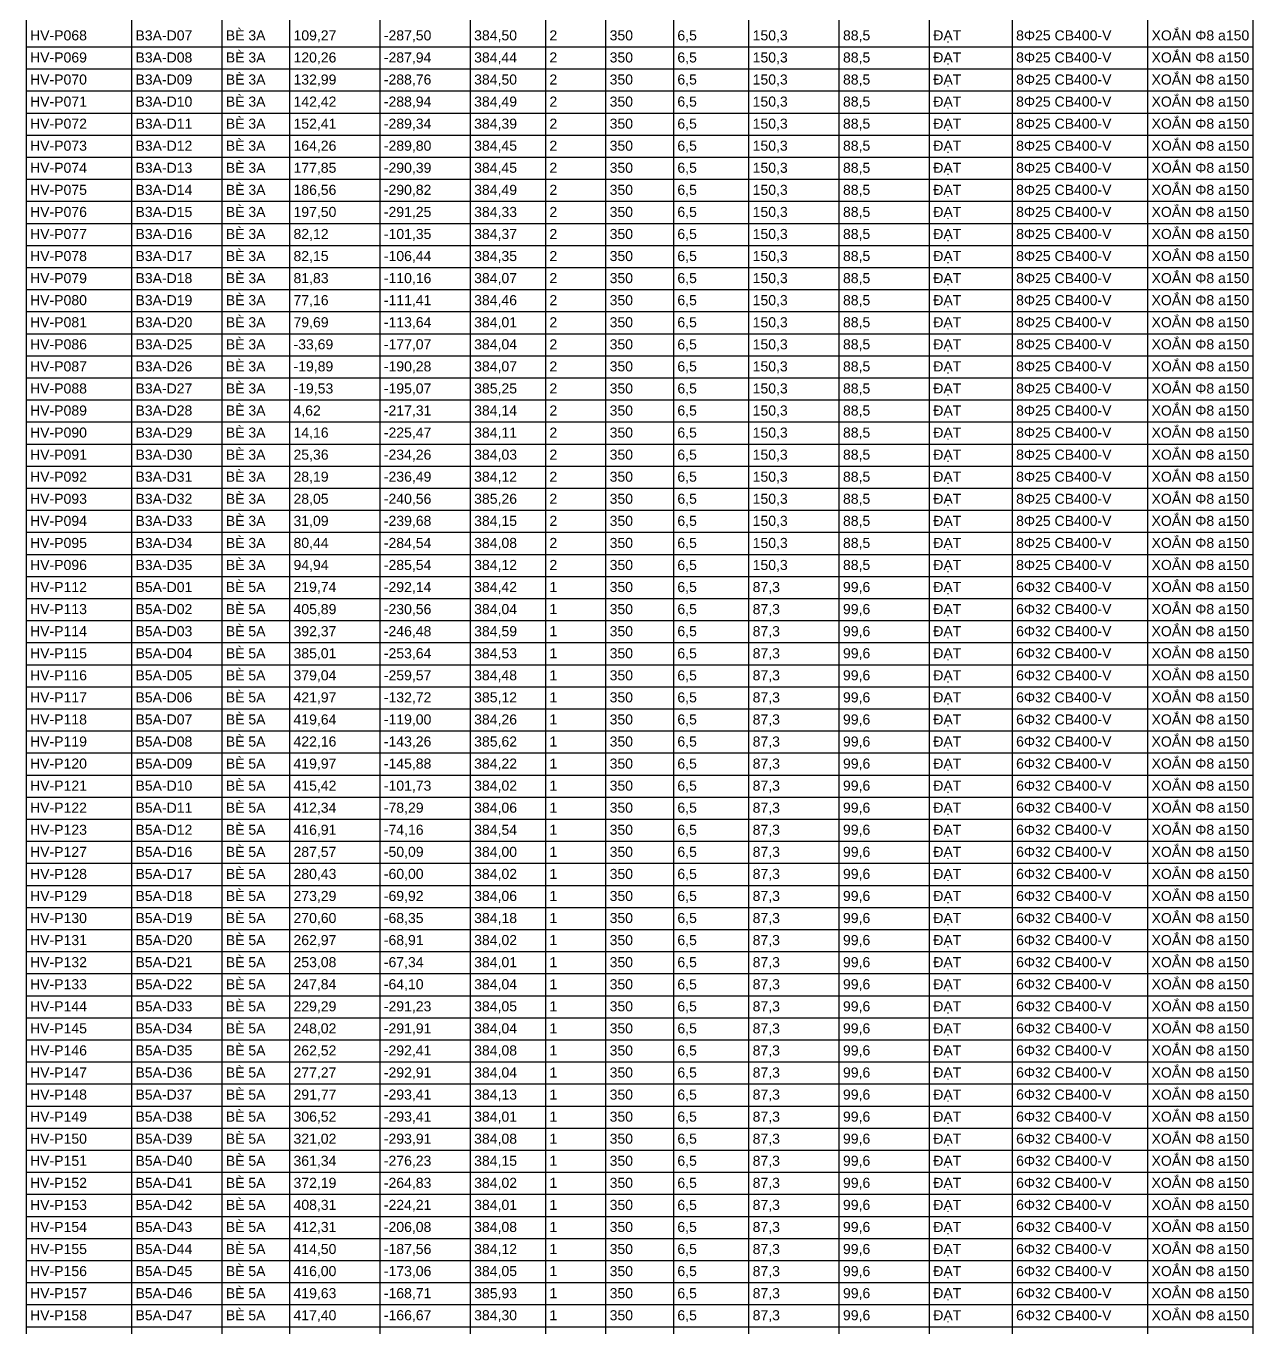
# Model space of a CAD drawing. Header units: metres. Extents: x -250 to 1222, y -294 to 420.
# Drawn here: x 492.8 to 639.5, y 107.8 to 263.5 of the extents above; entities that cross this region are included whole.
import ezdxf

# ---------------------------------------------------------------- set-up
doc = ezdxf.new("R2010")
doc.units = ezdxf.units.M
doc.layers.add('07_BANG_THONG_KE_COC_BO', color=7, linetype='Continuous')
doc.styles.add('VN', font='arial.ttf')

msp = doc.modelspace()

# ---------------------------------------------------------------- linework, layer by layer
at = {"layer": '07_BANG_THONG_KE_COC_BO'}
for p, q in [((492.77, 406.248), (492.77, -206.232)), ((505.37, 406.248), (505.37, -206.232)), ((516.17, 406.248), (516.17, -206.232)), ((524.27, 406.248), (524.27, -206.232)), ((535.07, 406.248), (535.07, -206.232)), ((545.87, 406.248), (545.87, -206.232)), ((554.87, 406.248), (554.87, -206.232)), ((562.07, 406.248), (562.07, -206.232)), ((570.17, 406.248), (570.17, -206.232)), ((579.17, 406.248), (579.17, -206.232)), ((589.97, 406.248), (589.97, -206.232)), ((600.77, 406.248), (600.77, -206.232)), ((610.67, 406.248), (610.67, -206.232)), ((626.87, 406.248), (626.87, -206.232)), ((639.47, 406.248), (639.47, -206.232)), ((492.77, 261.048), (639.47, 261.048)), ((492.77, 258.408), (639.47, 258.408)), ((492.77, 255.768), (639.47, 255.768)), ((492.77, 253.128), (639.47, 253.128)), ((492.77, 250.488), (639.47, 250.488)), ((492.77, 247.848), (639.47, 247.848)), ((492.77, 245.208), (639.47, 245.208)), ((492.77, 242.568), (639.47, 242.568)), ((492.77, 239.928), (639.47, 239.928)), ((492.77, 237.288), (639.47, 237.288)), ((492.77, 234.648), (639.47, 234.648)), ((492.77, 232.008), (639.47, 232.008)), ((492.77, 229.368), (639.47, 229.368)), ((492.77, 226.728), (639.47, 226.728)), ((492.77, 224.088), (639.47, 224.088)), ((492.77, 221.448), (639.47, 221.448)), ((492.77, 218.808), (639.47, 218.808)), ((492.77, 216.168), (639.47, 216.168)), ((492.77, 213.528), (639.47, 213.528)), ((492.77, 210.888), (639.47, 210.888)), ((492.77, 208.248), (639.47, 208.248)), ((492.77, 205.608), (639.47, 205.608)), ((492.77, 202.968), (639.47, 202.968)), ((492.77, 200.328), (639.47, 200.328)), ((492.77, 197.688), (639.47, 197.688)), ((492.77, 195.048), (639.47, 195.048)), ((492.77, 192.408), (639.47, 192.408)), ((492.77, 189.768), (639.47, 189.768)), ((492.77, 187.128), (639.47, 187.128)), ((492.77, 184.488), (639.47, 184.488)), ((492.77, 181.848), (639.47, 181.848)), ((492.77, 179.208), (639.47, 179.208)), ((492.77, 176.568), (639.47, 176.568)), ((492.77, 173.928), (639.47, 173.928)), ((492.77, 171.288), (639.47, 171.288)), ((492.77, 168.648), (639.47, 168.648)), ((492.77, 166.008), (639.47, 166.008)), ((492.77, 163.368), (639.47, 163.368)), ((492.77, 160.728), (639.47, 160.728)), ((492.77, 158.088), (639.47, 158.088)), ((492.77, 155.448), (639.47, 155.448)), ((492.77, 152.808), (639.47, 152.808)), ((492.77, 150.168), (639.47, 150.168)), ((492.77, 147.528), (639.47, 147.528)), ((492.77, 144.888), (639.47, 144.888)), ((492.77, 142.248), (639.47, 142.248)), ((492.77, 139.608), (639.47, 139.608)), ((492.77, 136.968), (639.47, 136.968)), ((492.77, 134.328), (639.47, 134.328)), ((492.77, 131.688), (639.47, 131.688)), ((492.77, 129.048), (639.47, 129.048)), ((492.77, 126.408), (639.47, 126.408)), ((492.77, 123.768), (639.47, 123.768)), ((492.77, 121.128), (639.47, 121.128)), ((492.77, 118.488), (639.47, 118.488)), ((492.77, 115.848), (639.47, 115.848)), ((492.77, 113.208), (639.47, 113.208)), ((492.77, 110.568), (639.47, 110.568)), ((492.77, 107.928), (639.47, 107.928))]:
    msp.add_line(p, q, dxfattribs=at)

# ---------------------------------------------------------------- texts
at = {"layer": '07_BANG_THONG_KE_COC_BO', "style": 'VN'}
for s, p in [('BÈ 3A', (516.65, 261.816)), ('XOẮN Φ8 a150', (627.35, 261.816)), ('HV-P068', (493.25, 261.816)), ('B3A-D07', (505.85, 261.816)), ('109,27', (524.75, 261.816)), ('-287,50', (535.55, 261.816)), ('384,50', (546.35, 261.816)), ('2', (555.35, 261.816)), ('350', (562.55, 261.816)), ('6,5', (570.65, 261.816)), ('150,3', (579.65, 261.816)), ('88,5', (590.45, 261.816)), ('ĐẠT', (601.25, 261.816)), ('8Φ25 CB400-V', (611.15, 261.816)), ('HV-P069', (493.25, 259.176)), ('B3A-D08', (505.85, 259.176)), ('BÈ 3A', (516.65, 259.176)), ('120,26', (524.75, 259.176)), ('-287,94', (535.55, 259.176)), ('384,44', (546.35, 259.176)), ('2', (555.35, 259.176)), ('350', (562.55, 259.176)), ('6,5', (570.65, 259.176)), ('150,3', (579.65, 259.176)), ('88,5', (590.45, 259.176)), ('ĐẠT', (601.25, 259.176)), ('8Φ25 CB400-V', (611.15, 259.176)), ('XOẮN Φ8 a150', (627.35, 259.176)), ('HV-P070', (493.25, 256.536)), ('B3A-D09', (505.85, 256.536)), ('BÈ 3A', (516.65, 256.536)), ('132,99', (524.75, 256.536)), ('-288,76', (535.55, 256.536)), ('384,50', (546.35, 256.536)), ('2', (555.35, 256.536)), ('350', (562.55, 256.536)), ('6,5', (570.65, 256.536)), ('150,3', (579.65, 256.536)), ('88,5', (590.45, 256.536)), ('ĐẠT', (601.25, 256.536)), ('8Φ25 CB400-V', (611.15, 256.536)), ('XOẮN Φ8 a150', (627.35, 256.536)), ('XOẮN Φ8 a150', (627.35, 253.896)), ('HV-P071', (493.25, 253.896)), ('B3A-D10', (505.85, 253.896)), ('BÈ 3A', (516.65, 253.896)), ('142,42', (524.75, 253.896)), ('-288,94', (535.55, 253.896)), ('384,49', (546.35, 253.896)), ('2', (555.35, 253.896)), ('350', (562.55, 253.896)), ('6,5', (570.65, 253.896)), ('150,3', (579.65, 253.896)), ('88,5', (590.45, 253.896)), ('ĐẠT', (601.25, 253.896)), ('8Φ25 CB400-V', (611.15, 253.896)), ('HV-P072', (493.25, 251.256)), ('B3A-D11', (505.85, 251.256)), ('BÈ 3A', (516.65, 251.256)), ('152,41', (524.75, 251.256)), ('-289,34', (535.55, 251.256)), ('384,39', (546.35, 251.256)), ('2', (555.35, 251.256)), ('350', (562.55, 251.256)), ('6,5', (570.65, 251.256)), ('150,3', (579.65, 251.256)), ('88,5', (590.45, 251.256)), ('ĐẠT', (601.25, 251.256)), ('8Φ25 CB400-V', (611.15, 251.256)), ('XOẮN Φ8 a150', (627.35, 251.256)), ('HV-P073', (493.25, 248.616)), ('B3A-D12', (505.85, 248.616)), ('BÈ 3A', (516.65, 248.616)), ('164,26', (524.75, 248.616)), ('-289,80', (535.55, 248.616)), ('384,45', (546.35, 248.616)), ('2', (555.35, 248.616)), ('350', (562.55, 248.616)), ('6,5', (570.65, 248.616)), ('150,3', (579.65, 248.616)), ('88,5', (590.45, 248.616)), ('ĐẠT', (601.25, 248.616)), ('8Φ25 CB400-V', (611.15, 248.616)), ('XOẮN Φ8 a150', (627.35, 248.616)), ('HV-P074', (493.25, 245.976)), ('B3A-D13', (505.85, 245.976)), ('BÈ 3A', (516.65, 245.976)), ('177,85', (524.75, 245.976)), ('-290,39', (535.55, 245.976)), ('384,45', (546.35, 245.976)), ('2', (555.35, 245.976)), ('350', (562.55, 245.976)), ('6,5', (570.65, 245.976)), ('150,3', (579.65, 245.976)), ('88,5', (590.45, 245.976)), ('ĐẠT', (601.25, 245.976)), ('8Φ25 CB400-V', (611.15, 245.976)), ('XOẮN Φ8 a150', (627.35, 245.976)), ('HV-P075', (493.25, 243.336)), ('B3A-D14', (505.85, 243.336)), ('BÈ 3A', (516.65, 243.336)), ('186,56', (524.75, 243.336)), ('-290,82', (535.55, 243.336)), ('384,49', (546.35, 243.336)), ('2', (555.35, 243.336)), ('350', (562.55, 243.336)), ('6,5', (570.65, 243.336)), ('150,3', (579.65, 243.336)), ('88,5', (590.45, 243.336)), ('8Φ25 CB400-V', (611.15, 243.336)), ('XOẮN Φ8 a150', (627.35, 243.336)), ('ĐẠT', (601.25, 243.336)), ('HV-P076', (493.25, 240.696)), ('B3A-D15', (505.85, 240.696)), ('BÈ 3A', (516.65, 240.696)), ('197,50', (524.75, 240.696)), ('-291,25', (535.55, 240.696)), ('384,33', (546.35, 240.696)), ('2', (555.35, 240.696)), ('350', (562.55, 240.696)), ('6,5', (570.65, 240.696)), ('150,3', (579.65, 240.696)), ('88,5', (590.45, 240.696)), ('ĐẠT', (601.25, 240.696)), ('8Φ25 CB400-V', (611.15, 240.696)), ('XOẮN Φ8 a150', (627.35, 240.696)), ('HV-P077', (493.25, 238.056)), ('B3A-D16', (505.85, 238.056)), ('BÈ 3A', (516.65, 238.056)), ('82,12', (524.75, 238.056)), ('-101,35', (535.55, 238.056)), ('384,37', (546.35, 238.056)), ('2', (555.35, 238.056)), ('350', (562.55, 238.056)), ('6,5', (570.65, 238.056)), ('150,3', (579.65, 238.056)), ('88,5', (590.45, 238.056)), ('ĐẠT', (601.25, 238.056)), ('8Φ25 CB400-V', (611.15, 238.056)), ('XOẮN Φ8 a150', (627.35, 238.056)), ('BÈ 3A', (516.65, 235.416)), ('XOẮN Φ8 a150', (627.35, 235.416)), ('HV-P078', (493.25, 235.416)), ('B3A-D17', (505.85, 235.416)), ('82,15', (524.75, 235.416)), ('-106,44', (535.55, 235.416)), ('384,35', (546.35, 235.416)), ('2', (555.35, 235.416)), ('350', (562.55, 235.416)), ('6,5', (570.65, 235.416)), ('150,3', (579.65, 235.416)), ('88,5', (590.45, 235.416)), ('ĐẠT', (601.25, 235.416)), ('8Φ25 CB400-V', (611.15, 235.416)), ('HV-P079', (493.25, 232.776)), ('B3A-D18', (505.85, 232.776)), ('BÈ 3A', (516.65, 232.776)), ('81,83', (524.75, 232.776)), ('-110,16', (535.55, 232.776)), ('384,07', (546.35, 232.776)), ('2', (555.35, 232.776)), ('350', (562.55, 232.776)), ('6,5', (570.65, 232.776)), ('150,3', (579.65, 232.776)), ('88,5', (590.45, 232.776)), ('ĐẠT', (601.25, 232.776)), ('8Φ25 CB400-V', (611.15, 232.776)), ('XOẮN Φ8 a150', (627.35, 232.776)), ('HV-P080', (493.25, 230.136)), ('B3A-D19', (505.85, 230.136)), ('BÈ 3A', (516.65, 230.136)), ('77,16', (524.75, 230.136)), ('-111,41', (535.55, 230.136)), ('384,46', (546.35, 230.136)), ('2', (555.35, 230.136)), ('350', (562.55, 230.136)), ('6,5', (570.65, 230.136)), ('150,3', (579.65, 230.136)), ('88,5', (590.45, 230.136)), ('ĐẠT', (601.25, 230.136)), ('8Φ25 CB400-V', (611.15, 230.136)), ('XOẮN Φ8 a150', (627.35, 230.136)), ('BÈ 3A', (516.65, 227.496)), ('XOẮN Φ8 a150', (627.35, 227.496)), ('HV-P081', (493.25, 227.496)), ('B3A-D20', (505.85, 227.496)), ('79,69', (524.75, 227.496)), ('-113,64', (535.55, 227.496)), ('384,01', (546.35, 227.496)), ('2', (555.35, 227.496)), ('350', (562.55, 227.496)), ('6,5', (570.65, 227.496)), ('150,3', (579.65, 227.496)), ('88,5', (590.45, 227.496)), ('ĐẠT', (601.25, 227.496)), ('8Φ25 CB400-V', (611.15, 227.496)), ('HV-P086', (493.25, 224.856)), ('B3A-D25', (505.85, 224.856)), ('BÈ 3A', (516.65, 224.856)), ('-33,69', (524.75, 224.856)), ('-177,07', (535.55, 224.856)), ('384,04', (546.35, 224.856)), ('2', (555.35, 224.856)), ('350', (562.55, 224.856)), ('6,5', (570.65, 224.856)), ('150,3', (579.65, 224.856)), ('88,5', (590.45, 224.856)), ('ĐẠT', (601.25, 224.856)), ('8Φ25 CB400-V', (611.15, 224.856)), ('XOẮN Φ8 a150', (627.35, 224.856)), ('HV-P087', (493.25, 222.216)), ('B3A-D26', (505.85, 222.216)), ('BÈ 3A', (516.65, 222.216)), ('-19,89', (524.75, 222.216)), ('-190,28', (535.55, 222.216)), ('384,07', (546.35, 222.216)), ('2', (555.35, 222.216)), ('350', (562.55, 222.216)), ('6,5', (570.65, 222.216)), ('150,3', (579.65, 222.216)), ('88,5', (590.45, 222.216)), ('ĐẠT', (601.25, 222.216)), ('8Φ25 CB400-V', (611.15, 222.216)), ('XOẮN Φ8 a150', (627.35, 222.216)), ('HV-P088', (493.25, 219.576)), ('B3A-D27', (505.85, 219.576)), ('BÈ 3A', (516.65, 219.576)), ('-19,53', (524.75, 219.576)), ('-195,07', (535.55, 219.576)), ('385,25', (546.35, 219.576)), ('2', (555.35, 219.576)), ('350', (562.55, 219.576)), ('6,5', (570.65, 219.576)), ('150,3', (579.65, 219.576)), ('88,5', (590.45, 219.576)), ('ĐẠT', (601.25, 219.576)), ('8Φ25 CB400-V', (611.15, 219.576)), ('XOẮN Φ8 a150', (627.35, 219.576)), ('HV-P089', (493.25, 216.936)), ('B3A-D28', (505.85, 216.936)), ('BÈ 3A', (516.65, 216.936)), ('4,62', (524.75, 216.936)), ('-217,31', (535.55, 216.936)), ('384,14', (546.35, 216.936)), ('2', (555.35, 216.936)), ('350', (562.55, 216.936)), ('6,5', (570.65, 216.936)), ('150,3', (579.65, 216.936)), ('88,5', (590.45, 216.936)), ('ĐẠT', (601.25, 216.936)), ('8Φ25 CB400-V', (611.15, 216.936)), ('XOẮN Φ8 a150', (627.35, 216.936)), ('HV-P090', (493.25, 214.296)), ('B3A-D29', (505.85, 214.296)), ('BÈ 3A', (516.65, 214.296)), ('14,16', (524.75, 214.296)), ('-225,47', (535.55, 214.296)), ('384,11', (546.35, 214.296)), ('2', (555.35, 214.296)), ('350', (562.55, 214.296)), ('6,5', (570.65, 214.296)), ('150,3', (579.65, 214.296)), ('88,5', (590.45, 214.296)), ('ĐẠT', (601.25, 214.296)), ('8Φ25 CB400-V', (611.15, 214.296)), ('XOẮN Φ8 a150', (627.35, 214.296)), ('HV-P091', (493.25, 211.656)), ('B3A-D30', (505.85, 211.656)), ('BÈ 3A', (516.65, 211.656)), ('25,36', (524.75, 211.656)), ('-234,26', (535.55, 211.656)), ('384,03', (546.35, 211.656)), ('2', (555.35, 211.656)), ('350', (562.55, 211.656)), ('6,5', (570.65, 211.656)), ('150,3', (579.65, 211.656)), ('88,5', (590.45, 211.656)), ('ĐẠT', (601.25, 211.656)), ('8Φ25 CB400-V', (611.15, 211.656)), ('XOẮN Φ8 a150', (627.35, 211.656)), ('BÈ 3A', (516.65, 209.016)), ('XOẮN Φ8 a150', (627.35, 209.016)), ('HV-P092', (493.25, 209.016)), ('B3A-D31', (505.85, 209.016)), ('28,19', (524.75, 209.016)), ('-236,49', (535.55, 209.016)), ('384,12', (546.35, 209.016)), ('2', (555.35, 209.016)), ('350', (562.55, 209.016)), ('6,5', (570.65, 209.016)), ('150,3', (579.65, 209.016)), ('88,5', (590.45, 209.016)), ('ĐẠT', (601.25, 209.016)), ('8Φ25 CB400-V', (611.15, 209.016)), ('HV-P093', (493.25, 206.376)), ('B3A-D32', (505.85, 206.376)), ('BÈ 3A', (516.65, 206.376)), ('28,05', (524.75, 206.376)), ('-240,56', (535.55, 206.376)), ('385,26', (546.35, 206.376)), ('2', (555.35, 206.376)), ('350', (562.55, 206.376)), ('6,5', (570.65, 206.376)), ('150,3', (579.65, 206.376)), ('88,5', (590.45, 206.376)), ('ĐẠT', (601.25, 206.376)), ('8Φ25 CB400-V', (611.15, 206.376)), ('XOẮN Φ8 a150', (627.35, 206.376)), ('HV-P094', (493.25, 203.736)), ('B3A-D33', (505.85, 203.736)), ('BÈ 3A', (516.65, 203.736)), ('31,09', (524.75, 203.736)), ('-239,68', (535.55, 203.736)), ('384,15', (546.35, 203.736)), ('2', (555.35, 203.736)), ('350', (562.55, 203.736)), ('6,5', (570.65, 203.736)), ('150,3', (579.65, 203.736)), ('88,5', (590.45, 203.736)), ('ĐẠT', (601.25, 203.736)), ('8Φ25 CB400-V', (611.15, 203.736)), ('XOẮN Φ8 a150', (627.35, 203.736)), ('BÈ 3A', (516.65, 201.096)), ('XOẮN Φ8 a150', (627.35, 201.096)), ('HV-P095', (493.25, 201.096)), ('B3A-D34', (505.85, 201.096)), ('80,44', (524.75, 201.096)), ('-284,54', (535.55, 201.096)), ('384,08', (546.35, 201.096)), ('2', (555.35, 201.096)), ('350', (562.55, 201.096)), ('6,5', (570.65, 201.096)), ('150,3', (579.65, 201.096)), ('88,5', (590.45, 201.096)), ('ĐẠT', (601.25, 201.096)), ('8Φ25 CB400-V', (611.15, 201.096)), ('HV-P096', (493.25, 198.456)), ('B3A-D35', (505.85, 198.456)), ('BÈ 3A', (516.65, 198.456)), ('94,94', (524.75, 198.456)), ('-285,54', (535.55, 198.456)), ('384,12', (546.35, 198.456)), ('2', (555.35, 198.456)), ('350', (562.55, 198.456)), ('6,5', (570.65, 198.456)), ('150,3', (579.65, 198.456)), ('88,5', (590.45, 198.456)), ('ĐẠT', (601.25, 198.456)), ('8Φ25 CB400-V', (611.15, 198.456)), ('XOẮN Φ8 a150', (627.35, 198.456)), ('HV-P112', (493.25, 195.816)), ('B5A-D01', (505.85, 195.816)), ('BÈ 5A', (516.65, 195.816)), ('219,74', (524.75, 195.816)), ('-292,14', (535.55, 195.816)), ('384,42', (546.35, 195.816)), ('1', (555.35, 195.816)), ('350', (562.55, 195.816)), ('6,5', (570.65, 195.816)), ('87,3', (579.65, 195.816)), ('99,6', (590.45, 195.816)), ('ĐẠT', (601.25, 195.816)), ('6Φ32 CB400-V', (611.15, 195.816)), ('XOẮN Φ8 a150', (627.35, 195.816)), ('XOẮN Φ8 a150', (627.35, 193.176)), ('HV-P113', (493.25, 193.176)), ('B5A-D02', (505.85, 193.176)), ('BÈ 5A', (516.65, 193.176)), ('405,89', (524.75, 193.176)), ('-230,56', (535.55, 193.176)), ('384,04', (546.35, 193.176)), ('1', (555.35, 193.176)), ('350', (562.55, 193.176)), ('6,5', (570.65, 193.176)), ('87,3', (579.65, 193.176)), ('99,6', (590.45, 193.176)), ('ĐẠT', (601.25, 193.176)), ('6Φ32 CB400-V', (611.15, 193.176)), ('HV-P114', (493.25, 190.536)), ('B5A-D03', (505.85, 190.536)), ('BÈ 5A', (516.65, 190.536)), ('392,37', (524.75, 190.536)), ('-246,48', (535.55, 190.536)), ('384,59', (546.35, 190.536)), ('1', (555.35, 190.536)), ('350', (562.55, 190.536)), ('6,5', (570.65, 190.536)), ('87,3', (579.65, 190.536)), ('99,6', (590.45, 190.536)), ('ĐẠT', (601.25, 190.536)), ('6Φ32 CB400-V', (611.15, 190.536)), ('XOẮN Φ8 a150', (627.35, 190.536)), ('HV-P115', (493.25, 187.896)), ('B5A-D04', (505.85, 187.896)), ('BÈ 5A', (516.65, 187.896)), ('385,01', (524.75, 187.896)), ('-253,64', (535.55, 187.896)), ('384,53', (546.35, 187.896)), ('1', (555.35, 187.896)), ('350', (562.55, 187.896)), ('6,5', (570.65, 187.896)), ('87,3', (579.65, 187.896)), ('99,6', (590.45, 187.896)), ('ĐẠT', (601.25, 187.896)), ('6Φ32 CB400-V', (611.15, 187.896)), ('XOẮN Φ8 a150', (627.35, 187.896)), ('HV-P116', (493.25, 185.256)), ('B5A-D05', (505.85, 185.256)), ('BÈ 5A', (516.65, 185.256)), ('379,04', (524.75, 185.256)), ('-259,57', (535.55, 185.256)), ('384,48', (546.35, 185.256)), ('1', (555.35, 185.256)), ('350', (562.55, 185.256)), ('6,5', (570.65, 185.256)), ('87,3', (579.65, 185.256)), ('99,6', (590.45, 185.256)), ('ĐẠT', (601.25, 185.256)), ('6Φ32 CB400-V', (611.15, 185.256)), ('XOẮN Φ8 a150', (627.35, 185.256)), ('HV-P117', (493.25, 182.616)), ('B5A-D06', (505.85, 182.616)), ('BÈ 5A', (516.65, 182.616)), ('421,97', (524.75, 182.616)), ('-132,72', (535.55, 182.616)), ('385,12', (546.35, 182.616)), ('1', (555.35, 182.616)), ('350', (562.55, 182.616)), ('6,5', (570.65, 182.616)), ('87,3', (579.65, 182.616)), ('99,6', (590.45, 182.616)), ('ĐẠT', (601.25, 182.616)), ('6Φ32 CB400-V', (611.15, 182.616)), ('XOẮN Φ8 a150', (627.35, 182.616)), ('HV-P118', (493.25, 179.976)), ('B5A-D07', (505.85, 179.976)), ('BÈ 5A', (516.65, 179.976)), ('419,64', (524.75, 179.976)), ('-119,00', (535.55, 179.976)), ('384,26', (546.35, 179.976)), ('1', (555.35, 179.976)), ('350', (562.55, 179.976)), ('6,5', (570.65, 179.976)), ('87,3', (579.65, 179.976)), ('99,6', (590.45, 179.976)), ('ĐẠT', (601.25, 179.976)), ('6Φ32 CB400-V', (611.15, 179.976)), ('XOẮN Φ8 a150', (627.35, 179.976)), ('HV-P119', (493.25, 177.336)), ('B5A-D08', (505.85, 177.336)), ('BÈ 5A', (516.65, 177.336)), ('422,16', (524.75, 177.336)), ('-143,26', (535.55, 177.336)), ('385,62', (546.35, 177.336)), ('1', (555.35, 177.336)), ('350', (562.55, 177.336)), ('6,5', (570.65, 177.336)), ('87,3', (579.65, 177.336)), ('99,6', (590.45, 177.336)), ('ĐẠT', (601.25, 177.336)), ('6Φ32 CB400-V', (611.15, 177.336)), ('XOẮN Φ8 a150', (627.35, 177.336)), ('BÈ 5A', (516.65, 174.696)), ('XOẮN Φ8 a150', (627.35, 174.696)), ('HV-P120', (493.25, 174.696)), ('B5A-D09', (505.85, 174.696)), ('419,97', (524.75, 174.696)), ('-145,88', (535.55, 174.696)), ('384,22', (546.35, 174.696)), ('1', (555.35, 174.696)), ('350', (562.55, 174.696)), ('6,5', (570.65, 174.696)), ('87,3', (579.65, 174.696)), ('99,6', (590.45, 174.696)), ('ĐẠT', (601.25, 174.696)), ('6Φ32 CB400-V', (611.15, 174.696)), ('HV-P121', (493.25, 172.056)), ('B5A-D10', (505.85, 172.056)), ('BÈ 5A', (516.65, 172.056)), ('415,42', (524.75, 172.056)), ('-101,73', (535.55, 172.056)), ('384,02', (546.35, 172.056)), ('1', (555.35, 172.056)), ('350', (562.55, 172.056)), ('6,5', (570.65, 172.056)), ('87,3', (579.65, 172.056)), ('99,6', (590.45, 172.056)), ('ĐẠT', (601.25, 172.056)), ('6Φ32 CB400-V', (611.15, 172.056)), ('XOẮN Φ8 a150', (627.35, 172.056)), ('HV-P122', (493.25, 169.416)), ('B5A-D11', (505.85, 169.416)), ('BÈ 5A', (516.65, 169.416)), ('412,34', (524.75, 169.416)), ('-78,29', (535.55, 169.416)), ('384,06', (546.35, 169.416)), ('1', (555.35, 169.416)), ('350', (562.55, 169.416)), ('6,5', (570.65, 169.416)), ('87,3', (579.65, 169.416)), ('99,6', (590.45, 169.416)), ('ĐẠT', (601.25, 169.416)), ('6Φ32 CB400-V', (611.15, 169.416)), ('XOẮN Φ8 a150', (627.35, 169.416)), ('BÈ 5A', (516.65, 166.776)), ('XOẮN Φ8 a150', (627.35, 166.776)), ('HV-P123', (493.25, 166.776)), ('B5A-D12', (505.85, 166.776)), ('416,91', (524.75, 166.776)), ('-74,16', (535.55, 166.776)), ('384,54', (546.35, 166.776)), ('1', (555.35, 166.776)), ('350', (562.55, 166.776)), ('6,5', (570.65, 166.776)), ('87,3', (579.65, 166.776)), ('99,6', (590.45, 166.776)), ('ĐẠT', (601.25, 166.776)), ('6Φ32 CB400-V', (611.15, 166.776)), ('HV-P127', (493.25, 164.136)), ('B5A-D16', (505.85, 164.136)), ('BÈ 5A', (516.65, 164.136)), ('287,57', (524.75, 164.136)), ('-50,09', (535.55, 164.136)), ('384,00', (546.35, 164.136)), ('1', (555.35, 164.136)), ('350', (562.55, 164.136)), ('6,5', (570.65, 164.136)), ('87,3', (579.65, 164.136)), ('99,6', (590.45, 164.136)), ('ĐẠT', (601.25, 164.136)), ('6Φ32 CB400-V', (611.15, 164.136)), ('XOẮN Φ8 a150', (627.35, 164.136)), ('HV-P128', (493.25, 161.496)), ('B5A-D17', (505.85, 161.496)), ('BÈ 5A', (516.65, 161.496)), ('280,43', (524.75, 161.496)), ('-60,00', (535.55, 161.496)), ('384,02', (546.35, 161.496)), ('1', (555.35, 161.496)), ('350', (562.55, 161.496)), ('6,5', (570.65, 161.496)), ('87,3', (579.65, 161.496)), ('99,6', (590.45, 161.496)), ('ĐẠT', (601.25, 161.496)), ('6Φ32 CB400-V', (611.15, 161.496)), ('XOẮN Φ8 a150', (627.35, 161.496)), ('HV-P129', (493.25, 158.856)), ('B5A-D18', (505.85, 158.856)), ('BÈ 5A', (516.65, 158.856)), ('273,29', (524.75, 158.856)), ('-69,92', (535.55, 158.856)), ('384,06', (546.35, 158.856)), ('1', (555.35, 158.856)), ('350', (562.55, 158.856)), ('6,5', (570.65, 158.856)), ('87,3', (579.65, 158.856)), ('99,6', (590.45, 158.856)), ('ĐẠT', (601.25, 158.856)), ('6Φ32 CB400-V', (611.15, 158.856)), ('XOẮN Φ8 a150', (627.35, 158.856)), ('HV-P130', (493.25, 156.216)), ('B5A-D19', (505.85, 156.216)), ('BÈ 5A', (516.65, 156.216)), ('270,60', (524.75, 156.216)), ('-68,35', (535.55, 156.216)), ('384,18', (546.35, 156.216)), ('1', (555.35, 156.216)), ('350', (562.55, 156.216)), ('6,5', (570.65, 156.216)), ('87,3', (579.65, 156.216)), ('99,6', (590.45, 156.216)), ('ĐẠT', (601.25, 156.216)), ('6Φ32 CB400-V', (611.15, 156.216)), ('XOẮN Φ8 a150', (627.35, 156.216)), ('HV-P131', (493.25, 153.576)), ('B5A-D20', (505.85, 153.576)), ('BÈ 5A', (516.65, 153.576)), ('262,97', (524.75, 153.576)), ('-68,91', (535.55, 153.576)), ('384,02', (546.35, 153.576)), ('1', (555.35, 153.576)), ('350', (562.55, 153.576)), ('6,5', (570.65, 153.576)), ('87,3', (579.65, 153.576)), ('99,6', (590.45, 153.576)), ('ĐẠT', (601.25, 153.576)), ('6Φ32 CB400-V', (611.15, 153.576)), ('XOẮN Φ8 a150', (627.35, 153.576)), ('HV-P132', (493.25, 150.936)), ('B5A-D21', (505.85, 150.936)), ('BÈ 5A', (516.65, 150.936)), ('253,08', (524.75, 150.936)), ('-67,34', (535.55, 150.936)), ('384,01', (546.35, 150.936)), ('1', (555.35, 150.936)), ('350', (562.55, 150.936)), ('6,5', (570.65, 150.936)), ('87,3', (579.65, 150.936)), ('99,6', (590.45, 150.936)), ('ĐẠT', (601.25, 150.936)), ('6Φ32 CB400-V', (611.15, 150.936)), ('XOẮN Φ8 a150', (627.35, 150.936)), ('BÈ 5A', (516.65, 148.296)), ('XOẮN Φ8 a150', (627.35, 148.296)), ('HV-P133', (493.25, 148.296)), ('B5A-D22', (505.85, 148.296)), ('247,84', (524.75, 148.296)), ('-64,10', (535.55, 148.296)), ('384,04', (546.35, 148.296)), ('1', (555.35, 148.296)), ('350', (562.55, 148.296)), ('6,5', (570.65, 148.296)), ('87,3', (579.65, 148.296)), ('99,6', (590.45, 148.296)), ('ĐẠT', (601.25, 148.296)), ('6Φ32 CB400-V', (611.15, 148.296)), ('HV-P144', (493.25, 145.656)), ('B5A-D33', (505.85, 145.656)), ('BÈ 5A', (516.65, 145.656)), ('229,29', (524.75, 145.656)), ('-291,23', (535.55, 145.656)), ('384,05', (546.35, 145.656)), ('1', (555.35, 145.656)), ('350', (562.55, 145.656)), ('6,5', (570.65, 145.656)), ('87,3', (579.65, 145.656)), ('99,6', (590.45, 145.656)), ('ĐẠT', (601.25, 145.656)), ('6Φ32 CB400-V', (611.15, 145.656)), ('XOẮN Φ8 a150', (627.35, 145.656)), ('HV-P145', (493.25, 143.016)), ('B5A-D34', (505.85, 143.016)), ('BÈ 5A', (516.65, 143.016)), ('248,02', (524.75, 143.016)), ('-291,91', (535.55, 143.016)), ('384,04', (546.35, 143.016)), ('1', (555.35, 143.016)), ('350', (562.55, 143.016)), ('6,5', (570.65, 143.016)), ('87,3', (579.65, 143.016)), ('99,6', (590.45, 143.016)), ('ĐẠT', (601.25, 143.016)), ('6Φ32 CB400-V', (611.15, 143.016)), ('XOẮN Φ8 a150', (627.35, 143.016)), ('BÈ 5A', (516.65, 140.376)), ('XOẮN Φ8 a150', (627.35, 140.376)), ('HV-P146', (493.25, 140.376)), ('B5A-D35', (505.85, 140.376)), ('262,52', (524.75, 140.376)), ('-292,41', (535.55, 140.376)), ('384,08', (546.35, 140.376)), ('1', (555.35, 140.376)), ('350', (562.55, 140.376)), ('6,5', (570.65, 140.376)), ('87,3', (579.65, 140.376)), ('99,6', (590.45, 140.376)), ('ĐẠT', (601.25, 140.376)), ('6Φ32 CB400-V', (611.15, 140.376)), ('HV-P147', (493.25, 137.736)), ('B5A-D36', (505.85, 137.736)), ('BÈ 5A', (516.65, 137.736)), ('277,27', (524.75, 137.736)), ('-292,91', (535.55, 137.736)), ('384,04', (546.35, 137.736)), ('1', (555.35, 137.736)), ('350', (562.55, 137.736)), ('6,5', (570.65, 137.736)), ('87,3', (579.65, 137.736)), ('99,6', (590.45, 137.736)), ('ĐẠT', (601.25, 137.736)), ('6Φ32 CB400-V', (611.15, 137.736)), ('XOẮN Φ8 a150', (627.35, 137.736)), ('HV-P148', (493.25, 135.096)), ('B5A-D37', (505.85, 135.096)), ('BÈ 5A', (516.65, 135.096)), ('291,77', (524.75, 135.096)), ('-293,41', (535.55, 135.096)), ('384,13', (546.35, 135.096)), ('1', (555.35, 135.096)), ('350', (562.55, 135.096)), ('6,5', (570.65, 135.096)), ('87,3', (579.65, 135.096)), ('99,6', (590.45, 135.096)), ('ĐẠT', (601.25, 135.096)), ('6Φ32 CB400-V', (611.15, 135.096)), ('XOẮN Φ8 a150', (627.35, 135.096)), ('BÈ 5A', (516.65, 132.456)), ('XOẮN Φ8 a150', (627.35, 132.456)), ('HV-P149', (493.25, 132.456)), ('B5A-D38', (505.85, 132.456)), ('306,52', (524.75, 132.456)), ('-293,41', (535.55, 132.456)), ('384,01', (546.35, 132.456)), ('1', (555.35, 132.456)), ('350', (562.55, 132.456)), ('6,5', (570.65, 132.456)), ('87,3', (579.65, 132.456)), ('99,6', (590.45, 132.456)), ('ĐẠT', (601.25, 132.456)), ('6Φ32 CB400-V', (611.15, 132.456)), ('HV-P150', (493.25, 129.816)), ('B5A-D39', (505.85, 129.816)), ('BÈ 5A', (516.65, 129.816)), ('321,02', (524.75, 129.816)), ('-293,91', (535.55, 129.816)), ('384,08', (546.35, 129.816)), ('1', (555.35, 129.816)), ('350', (562.55, 129.816)), ('6,5', (570.65, 129.816)), ('87,3', (579.65, 129.816)), ('99,6', (590.45, 129.816)), ('ĐẠT', (601.25, 129.816)), ('6Φ32 CB400-V', (611.15, 129.816)), ('XOẮN Φ8 a150', (627.35, 129.816)), ('HV-P151', (493.25, 127.176)), ('B5A-D40', (505.85, 127.176)), ('BÈ 5A', (516.65, 127.176)), ('361,34', (524.75, 127.176)), ('-276,23', (535.55, 127.176)), ('384,15', (546.35, 127.176)), ('1', (555.35, 127.176)), ('350', (562.55, 127.176)), ('6,5', (570.65, 127.176)), ('87,3', (579.65, 127.176)), ('99,6', (590.45, 127.176)), ('ĐẠT', (601.25, 127.176)), ('6Φ32 CB400-V', (611.15, 127.176)), ('XOẮN Φ8 a150', (627.35, 127.176)), ('HV-P152', (493.25, 124.536)), ('B5A-D41', (505.85, 124.536)), ('BÈ 5A', (516.65, 124.536)), ('372,19', (524.75, 124.536)), ('-264,83', (535.55, 124.536)), ('384,02', (546.35, 124.536)), ('1', (555.35, 124.536)), ('350', (562.55, 124.536)), ('6,5', (570.65, 124.536)), ('87,3', (579.65, 124.536)), ('99,6', (590.45, 124.536)), ('ĐẠT', (601.25, 124.536)), ('6Φ32 CB400-V', (611.15, 124.536)), ('XOẮN Φ8 a150', (627.35, 124.536)), ('HV-P153', (493.25, 121.896)), ('B5A-D42', (505.85, 121.896)), ('BÈ 5A', (516.65, 121.896)), ('408,31', (524.75, 121.896)), ('-224,21', (535.55, 121.896)), ('384,01', (546.35, 121.896)), ('1', (555.35, 121.896)), ('350', (562.55, 121.896)), ('6,5', (570.65, 121.896)), ('87,3', (579.65, 121.896)), ('99,6', (590.45, 121.896)), ('ĐẠT', (601.25, 121.896)), ('6Φ32 CB400-V', (611.15, 121.896)), ('XOẮN Φ8 a150', (627.35, 121.896)), ('HV-P154', (493.25, 119.256)), ('B5A-D43', (505.85, 119.256)), ('BÈ 5A', (516.65, 119.256)), ('412,31', (524.75, 119.256)), ('-206,08', (535.55, 119.256)), ('384,08', (546.35, 119.256)), ('1', (555.35, 119.256)), ('350', (562.55, 119.256)), ('6,5', (570.65, 119.256)), ('87,3', (579.65, 119.256)), ('99,6', (590.45, 119.256)), ('ĐẠT', (601.25, 119.256)), ('6Φ32 CB400-V', (611.15, 119.256)), ('XOẮN Φ8 a150', (627.35, 119.256)), ('HV-P155', (493.25, 116.616)), ('B5A-D44', (505.85, 116.616)), ('BÈ 5A', (516.65, 116.616)), ('414,50', (524.75, 116.616)), ('-187,56', (535.55, 116.616)), ('384,12', (546.35, 116.616)), ('1', (555.35, 116.616)), ('350', (562.55, 116.616)), ('6,5', (570.65, 116.616)), ('87,3', (579.65, 116.616)), ('99,6', (590.45, 116.616)), ('ĐẠT', (601.25, 116.616)), ('6Φ32 CB400-V', (611.15, 116.616)), ('XOẮN Φ8 a150', (627.35, 116.616)), ('BÈ 5A', (516.65, 113.976)), ('XOẮN Φ8 a150', (627.35, 113.976)), ('HV-P156', (493.25, 113.976)), ('B5A-D45', (505.85, 113.976)), ('416,00', (524.75, 113.976)), ('-173,06', (535.55, 113.976)), ('384,05', (546.35, 113.976)), ('1', (555.35, 113.976)), ('350', (562.55, 113.976)), ('6,5', (570.65, 113.976)), ('87,3', (579.65, 113.976)), ('99,6', (590.45, 113.976)), ('ĐẠT', (601.25, 113.976)), ('6Φ32 CB400-V', (611.15, 113.976)), ('HV-P157', (493.25, 111.336)), ('B5A-D46', (505.85, 111.336)), ('BÈ 5A', (516.65, 111.336)), ('419,63', (524.75, 111.336)), ('-168,71', (535.55, 111.336)), ('385,93', (546.35, 111.336)), ('1', (555.35, 111.336)), ('350', (562.55, 111.336)), ('6,5', (570.65, 111.336)), ('87,3', (579.65, 111.336)), ('99,6', (590.45, 111.336)), ('ĐẠT', (601.25, 111.336)), ('6Φ32 CB400-V', (611.15, 111.336)), ('XOẮN Φ8 a150', (627.35, 111.336)), ('HV-P158', (493.25, 108.696)), ('B5A-D47', (505.85, 108.696)), ('BÈ 5A', (516.65, 108.696)), ('417,40', (524.75, 108.696)), ('-166,67', (535.55, 108.696)), ('384,30', (546.35, 108.696)), ('1', (555.35, 108.696)), ('350', (562.55, 108.696)), ('6,5', (570.65, 108.696)), ('87,3', (579.65, 108.696)), ('99,6', (590.45, 108.696)), ('ĐẠT', (601.25, 108.696)), ('6Φ32 CB400-V', (611.15, 108.696)), ('XOẮN Φ8 a150', (627.35, 108.696))]:
    msp.add_text(s, height=1.2, dxfattribs=at).set_placement(p)

doc.saveas('drawing.dxf')
